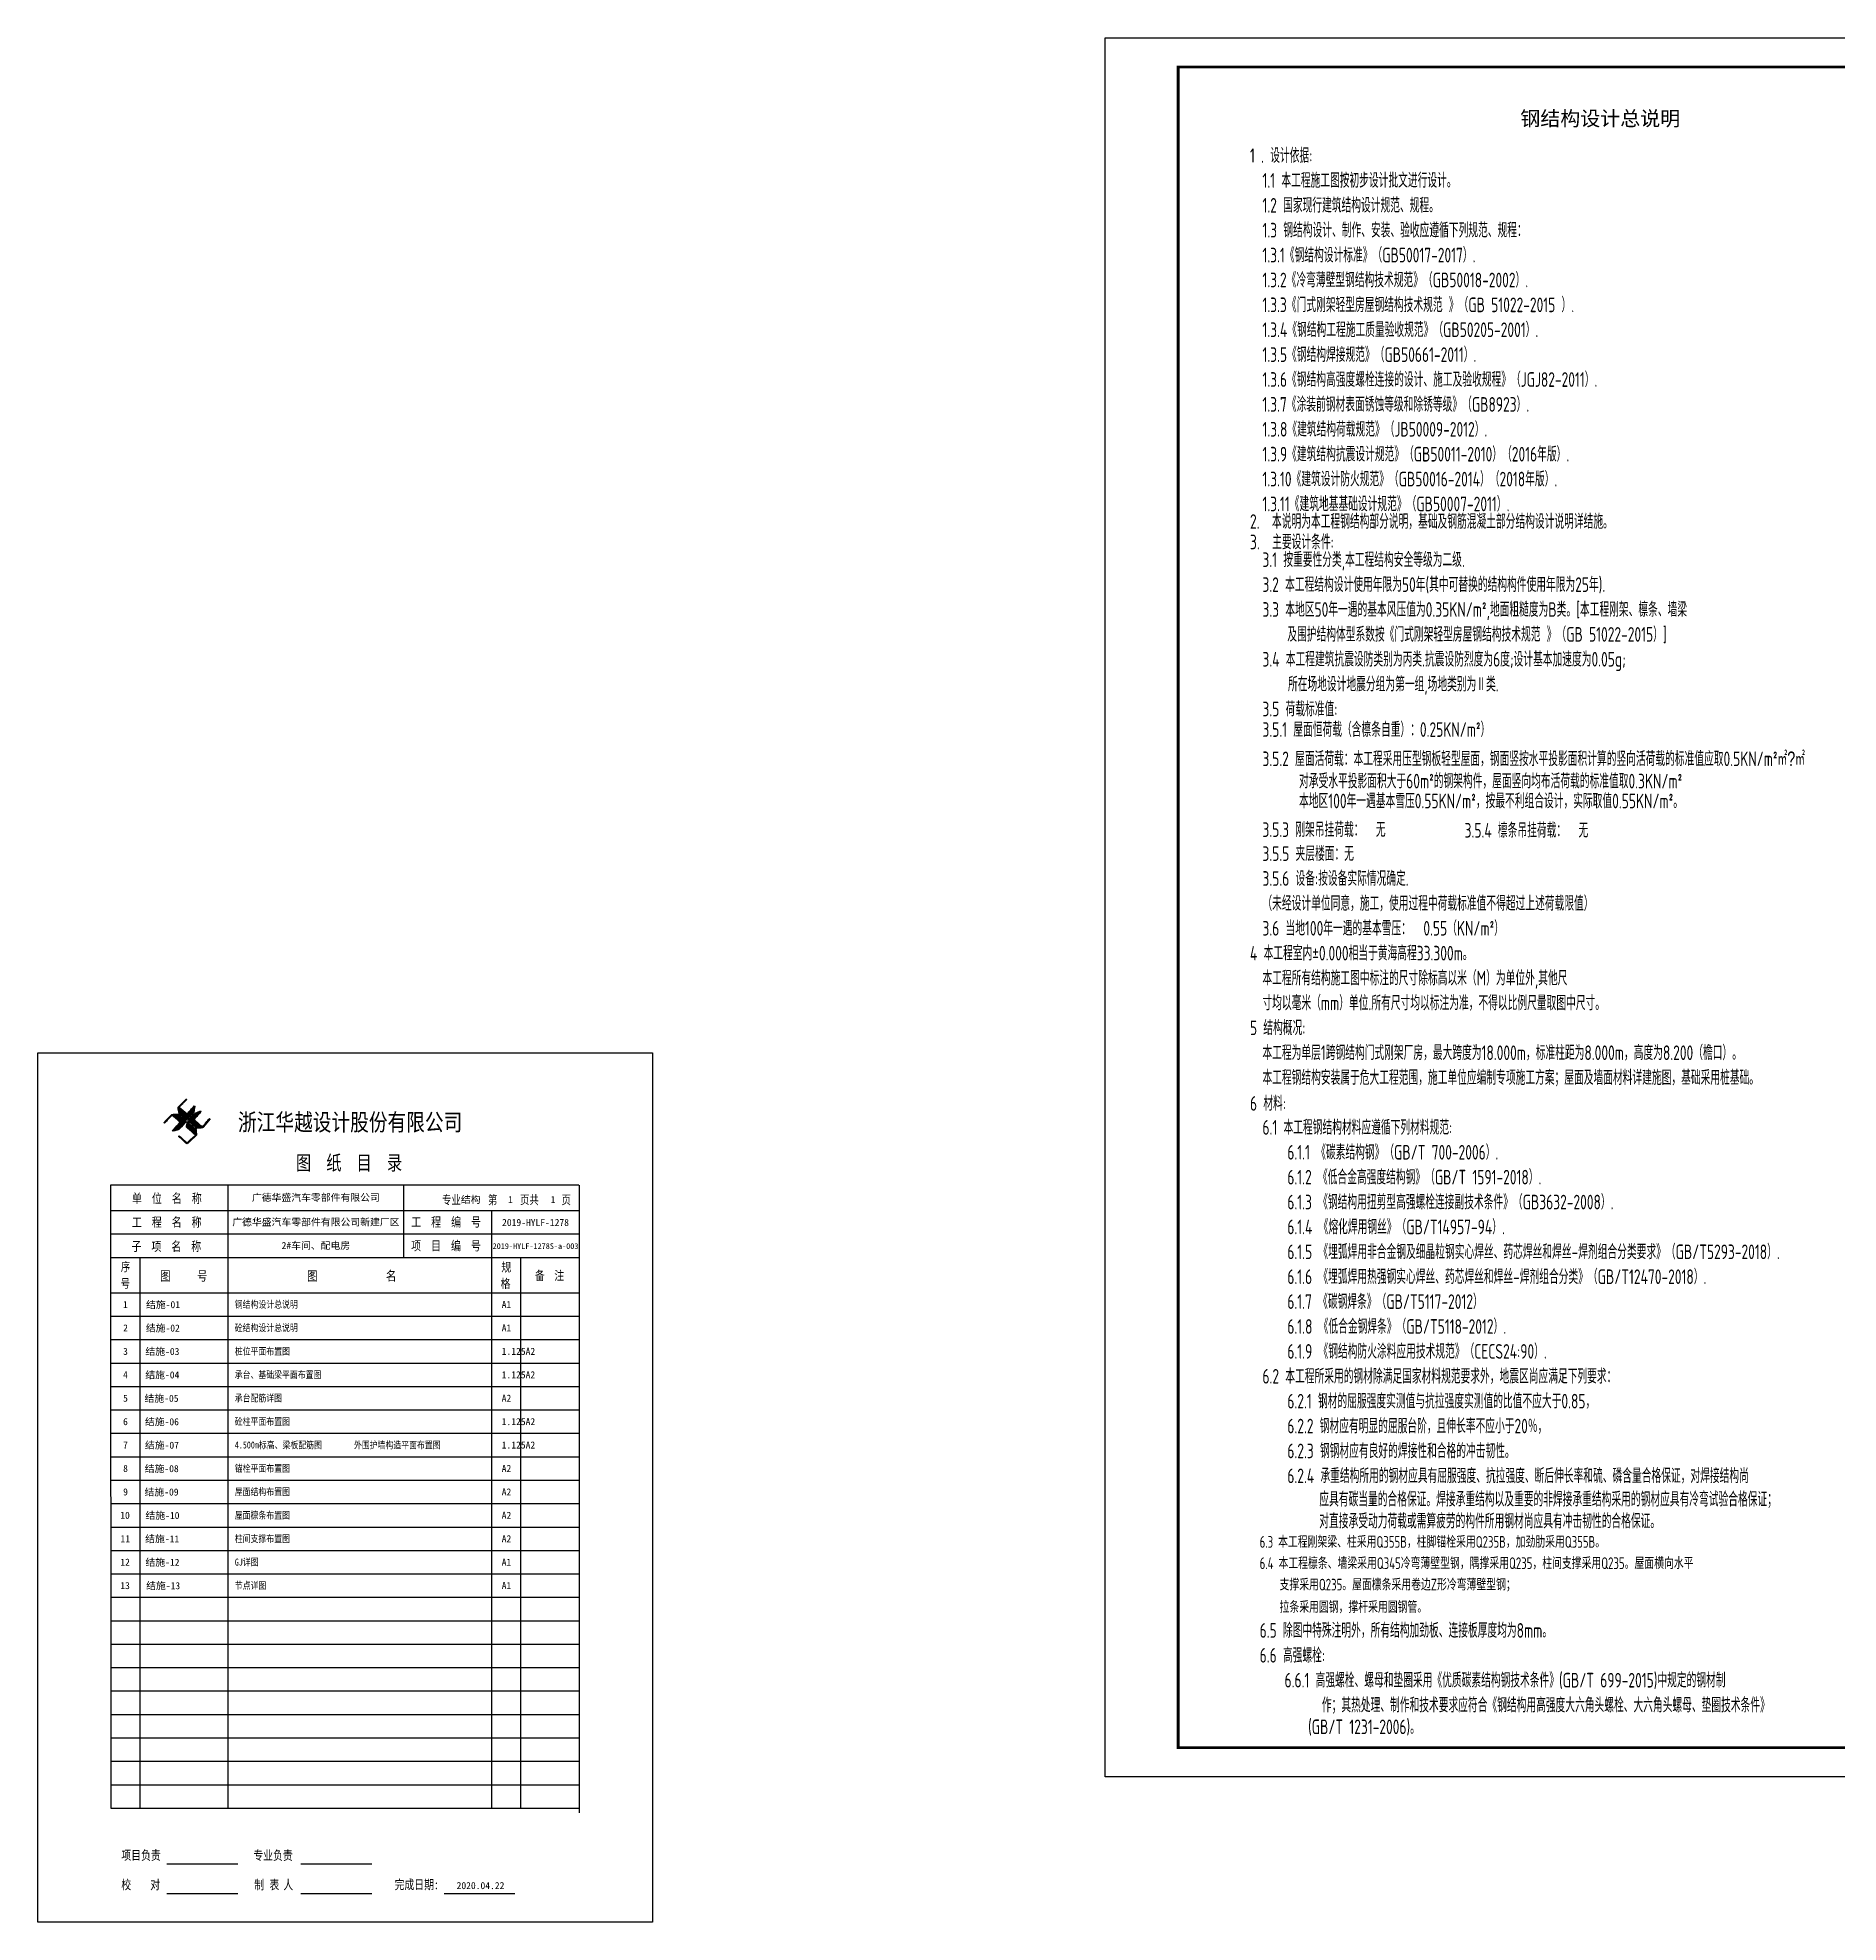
# Model space of a CAD drawing. Header units: millimetres. Extents: x 4533265 to 4958735, y 18976699 to 19555898.
# Drawn here: x 4664155 to 4725644, y 19421567 to 19485932 of the extents above; entities that cross this region are included whole.
import ezdxf
from ezdxf.enums import TextEntityAlignment as Align

# ---------------------------------------------------------------- set-up
doc = ezdxf.new("R2010")
doc.units = ezdxf.units.MM
doc.header["$LTSCALE"] = 1000
doc.header["$MEASUREMENT"] = 0
for name, color, linetype in [('3T_WOOD', 21, 'Continuous'), ('PUB_TITLE', 4, 'Continuous'), ('TK', 4, 'Continuous'), ('USER', 3, 'Continuous')]:
    doc.layers.add(name, color=color, linetype=linetype)
doc.styles.add('-宋体', font='', dxfattribs={"width": 0.8})
doc.styles.add('11', font='')
doc.styles.add('HT', font='simhei.ttf', dxfattribs={"width": 0.7})
doc.styles.add('ROMANS', font='romans', dxfattribs={"width": 0.65, "height": 231.275})
doc.styles.add('TSSD_REIN', font='tssdeng.shx', dxfattribs={"width": 0.7, "bigfont": 'tssdchn.shx'})
doc.styles.add('图框文字3', font='', dxfattribs={"width": 0.8})
doc.styles.add('图签宋体', font='', dxfattribs={"height": 300})
doc.styles.add('图签黑体', font='simhei.ttf', dxfattribs={"height": 550})
doc.styles.get('-宋体').set_extended_font_data('SimSun')
doc.styles.get('11').set_extended_font_data('SimSun')
doc.styles.get('图框文字3').set_extended_font_data('SimSun')
doc.styles.get('图签宋体').set_extended_font_data('NSimSun')

# ---------------------------------------------------------------- blocks, each defined once
blk = doc.blocks.new('A$C053D6479')
at = {"layer": 'PUB_TITLE'}
h = blk.add_hatch(color=256, dxfattribs=at)
h.dxf.hatch_style = 1
edge = h.paths.add_edge_path()
edge.add_spline(control_points=[(1026, 827), (1105, 920), (1188, 1008), (1266, 1102)], knot_values=[13, 13, 13, 13, 14, 14, 14, 14], degree=3, periodic=0)
edge.add_spline(control_points=[(1266, 1102), (1258, 1111), (1249, 1119), (1239, 1116)], knot_values=[12, 12, 12, 12, 13, 13, 13, 13], degree=3, periodic=0)
edge.add_spline(control_points=[(1239, 1116), (1210, 1107), (1179, 1092), (1144, 1077)], knot_values=[11, 11, 11, 11, 12, 12, 12, 12], degree=3, periodic=0)
edge.add_spline(control_points=[(1144, 1077), (1109, 1063), (1069, 1053), (1047, 1038)], knot_values=[10, 10, 10, 10, 11, 11, 11, 11], degree=3, periodic=0)
edge.add_spline(control_points=[(1047, 1038), (1028, 1026), (1007, 992), (991, 972)], knot_values=[9, 9, 9, 9, 10, 10, 10, 10], degree=3, periodic=0)
edge.add_spline(control_points=[(991, 972), (942, 913), (899, 868), (849, 810)], knot_values=[8, 8, 8, 8, 9, 9, 9, 9], degree=3, periodic=0)
edge.add_spline(control_points=[(849, 810), (842, 801), (822, 776), (822, 775)], knot_values=[7, 7, 7, 7, 8, 8, 8, 8], degree=3, periodic=0)
edge.add_spline(control_points=[(822, 775), (823, 771), (848, 752), (859, 744)], knot_values=[6, 6, 6, 6, 7, 7, 7, 7], degree=3, periodic=0)
edge.add_spline(control_points=[(859, 744), (949, 670), (1035, 592), (1122, 521)], knot_values=[5, 5, 5, 5, 6, 6, 6, 6], degree=3, periodic=0)
edge.add_spline(control_points=[(1122, 521), (1153, 527), (1185, 530), (1217, 533)], knot_values=[4, 4, 4, 4, 5, 5, 5, 5], degree=3, periodic=0)
edge.add_spline(control_points=[(1217, 533), (1246, 535), (1293, 532), (1316, 542)], knot_values=[3, 3, 3, 3, 4, 4, 4, 4], degree=3, periodic=0)
edge.add_spline(control_points=[(1316, 542), (1327, 547), (1338, 565), (1349, 579)], knot_values=[2, 2, 2, 2, 3, 3, 3, 3], degree=3, periodic=0)
edge.add_spline(control_points=[(1349, 579), (1423, 670), (1507, 759), (1572, 848)], knot_values=[1, 1, 1, 1, 2, 2, 2, 2], degree=3, periodic=0)
edge.add_spline(control_points=[(1572, 848), (1564, 852), (1561, 861), (1551, 862)], knot_values=[0, 0, 0, 0, 1, 1, 1, 1], degree=3, periodic=0)
edge.add_spline(control_points=[(1551, 862), (1469, 769), (1393, 671), (1310, 579)], knot_values=[15, 15, 15, 15, 16, 16, 16, 16], degree=3, periodic=0)
edge.add_spline(control_points=[(1310, 579), (1216, 662), (1118, 742), (1026, 827)], knot_values=[14, 14, 14, 14, 15, 15, 15, 15], degree=3, periodic=0)
at = {"layer": 'TK'}
for points, knots in [([(1031, 1298), (1066, 1286), (1054, 1262), (1045, 1224), (1036, 1188), (1031, 1158), (1024, 1121), (1020, 1104), (1017, 1085), (1012, 1071), (1004, 1052), (976, 1026), (956, 1003), (906, 946), (866, 899), (814, 839), (806, 829), (789, 806), (787, 806), (777, 804), (728, 856), (719, 864), (651, 922), (580, 978), (514, 1036), (509, 1106), (488, 1176), (479, 1247), (570, 1343), (663, 1436), (758, 1526), (764, 1523), (768, 1518), (774, 1515), (693, 1422), (599, 1343), (520, 1249), (607, 1171), (698, 1096), (789, 1021), (874, 1109), (950, 1206), (1031, 1298)], [0, 0, 0, 0, 1, 1, 1, 2, 2, 2, 3, 3, 3, 4, 4, 4, 5, 5, 5, 6, 6, 6, 7, 7, 7, 8, 8, 8, 9, 9, 9, 10, 10, 10, 11, 11, 11, 12, 12, 12, 13, 13, 13, 14, 14, 14, 14]), ([(555, 949), (624, 891), (699, 833), (760, 773), (689, 691), (614, 604), (539, 517), (529, 505), (516, 487), (506, 482), (492, 475), (469, 472), (452, 467), (416, 456), (383, 448), (342, 438), (323, 433), (297, 422), (293, 440), (291, 452), (313, 470), (322, 480), (400, 566), (477, 652), (553, 736), (460, 815), (366, 894), (270, 970), (183, 883), (101, 791), (16, 703), (-18, 714), (9, 735), (28, 755), (103, 838), (192, 930), (266, 1005), (319, 1009), (387, 1005), (442, 1007), (456, 1008), (472, 1011), (485, 1007), (507, 1000), (534, 967), (555, 949)], [0, 0, 0, 0, 1, 1, 1, 2, 2, 2, 3, 3, 3, 4, 4, 4, 5, 5, 5, 6, 6, 6, 7, 7, 7, 8, 8, 8, 9, 9, 9, 10, 10, 10, 11, 11, 11, 12, 12, 12, 13, 13, 13, 14, 14, 14, 15, 15, 15, 15]), ([(1097, 490), (1100, 425), (1106, 361), (1107, 294), (1018, 207), (925, 121), (830, 33), (818, 21), (800, 0), (787, 0), (768, -1), (725, 49), (712, 60), (662, 103), (616, 143), (568, 186), (545, 207), (518, 224), (499, 250), (501, 259), (511, 261), (516, 267), (609, 192), (696, 111), (785, 33), (883, 118), (977, 208), (1070, 298), (992, 373), (892, 456), (803, 534), (791, 544), (768, 561), (766, 569), (761, 588), (776, 634), (780, 655), (785, 690), (788, 721), (795, 746), (897, 661), (998, 576), (1097, 490)], [0, 0, 0, 0, 1, 1, 1, 2, 2, 2, 3, 3, 3, 4, 4, 4, 5, 5, 5, 6, 6, 6, 7, 7, 7, 8, 8, 8, 9, 9, 9, 10, 10, 10, 11, 11, 11, 12, 12, 12, 13, 13, 13, 14, 14, 14, 14]), ([(1551, 862), (1561, 861), (1564, 852), (1572, 848), (1507, 759), (1423, 670), (1349, 579), (1338, 565), (1327, 547), (1316, 542), (1293, 532), (1246, 535), (1217, 533), (1185, 530), (1153, 527), (1122, 521), (1035, 592), (949, 670), (859, 744), (848, 752), (823, 771), (822, 775), (822, 776), (842, 801), (849, 810), (899, 868), (942, 913), (991, 972), (1007, 992), (1028, 1026), (1047, 1038), (1069, 1053), (1109, 1063), (1144, 1077), (1179, 1092), (1210, 1107), (1239, 1116), (1249, 1119), (1258, 1111), (1266, 1102), (1188, 1008), (1105, 920), (1026, 827), (1118, 742), (1216, 662), (1310, 579), (1393, 671), (1469, 769), (1551, 862)], [0, 0, 0, 0, 1, 1, 1, 2, 2, 2, 3, 3, 3, 4, 4, 4, 5, 5, 5, 6, 6, 6, 7, 7, 7, 8, 8, 8, 9, 9, 9, 10, 10, 10, 11, 11, 11, 12, 12, 12, 13, 13, 13, 14, 14, 14, 15, 15, 15, 16, 16, 16, 16])]:
    blk.add_open_spline(points, degree=3, knots=knots, dxfattribs=at)
blk = doc.blocks.new('GeYuanFrame_30461153', base_point=(20.09, 4.53))
at = {"layer": 'PUB_TITLE'}
for points in [[(803.09, 235.33), (803.09, 292.73)], [(827.09, 235.33), (827.09, 292.73)], [(803.09, 202.33), (803.09, 229.83)], [(827.09, 202.33), (827.09, 229.83)], [(803.09, 14.53), (803.09, 111.33)]]:
    blk.add_lwpolyline(points, dxfattribs=at)
at = {"layer": 'TK'}
for p, q in [((781.09, 316.93), (851.09, 316.93)), ((781.09, 284.53), (851.09, 284.53)), ((781.09, 276.33), (851.09, 276.33)), ((781.09, 268.13), (851.09, 268.13)), ((781.09, 259.93), (851.09, 259.93)), ((781.09, 251.73), (851.09, 251.73)), ((781.09, 243.53), (851.09, 243.53)), ((781.09, 235.33), (851.09, 235.33)), ((781.09, 235.33), (851.09, 235.33)), ((781.09, 102.53), (851.09, 102.53)), ((781.09, 93.73), (851.09, 93.73)), ((781.09, 84.93), (803.09, 84.93)), ((781.09, 84.93), (851.09, 84.93)), ((781.09, 67.37), (851.09, 67.37)), ((781.09, 67.33), (851.09, 67.33)), ((781.09, 60.77), (851.09, 60.77)), ((781.09, 54.17), (851.09, 54.17)), ((781.09, 47.57), (851.09, 47.57)), ((781.09, 40.97), (851.09, 40.97)), ((781.09, 34.37), (851.09, 34.37)), ((781.09, 27.77), (851.09, 27.77)), ((781.09, 21.17), (851.09, 21.17)), ((781.09, 14.53), (851.09, 14.53))]:
    blk.add_line(p, q, dxfattribs=at)
blk.add_lwpolyline([(20.09, 4.53), (20.09, 598.53), (861.09, 598.53), (861.09, 4.53)], close=True, dxfattribs=at)
at = {"layer": 'TK', "const_width": 1}
blk.add_lwpolyline([(45.09, 588.53), (851.09, 588.53), (851.09, 14.53), (45.09, 14.53)], close=True, dxfattribs=at)
at = {"layer": 'TK'}
for points, const_width in [([(781.09, 588.53), (781.09, 14.53)], 0.4), ([(781.09, 488.5), (851.09, 488.5)], 0.35), ([(781.09, 357.14), (851.09, 357.14)], 0.35), ([(781.09, 292.73), (851.09, 292.73)], 0.35), ([(781.09, 292.73), (851.09, 292.73)], 0.35), ([(781.09, 235.33), (851.09, 235.33)], 0.35), ([(781.09, 202.33), (851.09, 202.33)], 0.35), ([(781.09, 156.83), (851.09, 156.83)], 0.35), ([(781.09, 111.33), (851.09, 111.33)], 0.35), ([(781.09, 67.37), (851.09, 67.37)], 0.35)]:
    blk.add_lwpolyline(points, dxfattribs=dict(at, const_width=const_width))
for points in [[(781.09, 292.73), (851.09, 292.73)], [(781.09, 235.33), (851.09, 235.33)], [(781.09, 229.83), (851.09, 229.83)], [(781.09, 224.33), (851.09, 224.33)], [(781.09, 218.83), (851.09, 218.83)], [(781.09, 213.33), (851.09, 213.33)], [(781.09, 207.83), (851.09, 207.83)], [(781.09, 202.33), (851.09, 202.33)], [(781.09, 196.83), (851.09, 196.83)], [(781.09, 151.33), (851.09, 151.33)]]:
    blk.add_lwpolyline(points, dxfattribs=at)
at = {"layer": 'PUB_TITLE', "xscale": 0.01000000000021828, "yscale": 0.01000000000021828, "zscale": 0.01}
blk.add_blockref('A$C053D6479', (808.19, 336.27), dxfattribs=at)
at = {"layer": 'TK', "style": '图签宋体'}
for s, height, p in [('总平面', 2.4, (783.23, 583.28)), ('类   别', 2.4, (785.97, 288.09)), ('姓   名', 2.4, (809.2, 288.09)), ('签   名', 2.4, (832.68, 288.09)), ('审   定', 2.4, (785.97, 279.89)), ('审   核', 2.4, (785.97, 271.69)), ('项目负责人', 2.4, (784.13, 263.49)), ('专业负责人', 2.4, (783.89, 255.29)), ('校   对', 2.4, (786.38, 247.09)), ('设   计', 2.4, (786.36, 238.89)), ('专业会签', 2.4, (785.12, 231.24)), ('建  筑', 1.44, (784.61, 227.11)), ('结  构', 1.44, (784.61, 221.61)), ('给排水', 1.44, (784.61, 216.11)), ('暖  通', 1.44, (784.61, 205.11)), ('电  气', 1.44, (784.61, 210.61)), ('单 位 出 图 专 用 章 盖 章', 2.4, (792.72, 198.35)), ('本图未盖章无效', 2.4, (804.43, 158.7)), ('个 人 执 业 专 用 章 盖 章', 2.4, (793.52, 152.77)), ('本图未盖章无效', 2.4, (804.43, 113.2)), ('建设单位', 2.4, (785.39, 106.33)), ('工程名称', 2.4, (785.47, 98.12)), ('子项名称', 2.4, (785.85, 89.14)), ('图    名', 2.4, (785.63, 75.5)), ('工程编号', 2.4, (785.77, 63.77)), ('子项编号', 2.4, (785.77, 57.19)), ('专    业', 2.4, (786.01, 50.88)), ('图    号', 2.4, (786.02, 43.77)), ('设计阶段', 2.4, (785.45, 37.32)), ('比    例', 2.4, (785.59, 30.63)), ('修改版次', 2.4, (785.24, 24.41)), ('完成时间', 2.4, (785.11, 18.02))]:
    blk.add_text(s, height=height, dxfattribs=at).set_placement(p)
at = {"layer": 'TK'}
for s, height, style, width, p in [('SITE PLAN', 1.697, 'ROMANS', 0.76, (783.35, 580.49)), ('建筑行业（建筑工程）甲级           证书编号:A133002877', 2.2, '-宋体', 0.8, (782, 311.83)), ('风景园林工程设计专项甲级           证书编号:A133002877', 2.2, '-宋体', 0.8, (782, 307.81)), ('城乡规划编制资质乙级        证书编号:[浙]城规编(142069)', 2.2, '-宋体', 0.8, (782, 303.82)), ('市政行业（给水工程、排水工程）乙级 证书编号:A233029948', 2.2, '-宋体', 0.8, (782, 299.74)), ('市政行业（道路工程、桥梁工程）乙级 证书编号:A233029948', 2.2, '-宋体', 0.8, (782, 295.69)), ('CATEGORY', 1.8, 'TSSD_REIN', 0.7, (788.32, 285.17)), ('NAME', 1.8, 'TSSD_REIN', 0.7, (813.51, 285.17)), ('SIGNATURE', 1.8, 'TSSD_REIN', 0.7, (835.66, 285.17)), ('AUTHORIZED FOR ISSUE BY', 1.8, 'TSSD_REIN', 0.7, (782.12, 277.17)), ('REVIEWED BY', 1.8, 'TSSD_REIN', 0.7, (787.36, 268.91)), ('PROJECT DIRECTOR', 1.8, 'TSSD_REIN', 0.7, (785.55, 260.74)), ('DISCIPLINE RESPONSIBLE BY', 1.8, 'TSSD_REIN', 0.7, (781.57, 252.48)), ('CHECKED BY', 1.8, 'TSSD_REIN', 0.7, (787.75, 244.44)), ('DESIGNED BY', 1.8, 'TSSD_REIN', 0.7, (787.76, 236.27)), ('CONFIRMED BY', 1.8, 'TSSD_REIN', 0.7, (802.94, 231.42)), ('ARCHITECTURE', 1.08, 'TSSD_REIN', 0.7, (784.65, 225.34)), ('STRUCTURE', 1.08, 'TSSD_REIN', 0.7, (784.65, 219.84)), ('ARCHITECTURE', 1.08, 'TSSD_REIN', 0.7, (784.65, 214.34)), ('ARCHITECTURE', 1.08, 'TSSD_REIN', 0.7, (784.65, 208.84)), ('ARCHITECTURE', 1.08, 'TSSD_REIN', 0.7, (784.65, 203.34)), ('OWNER', 1.8, 'TSSD_REIN', 0.7, (789.98, 103.48)), ('PROJECT', 1.8, 'TSSD_REIN', 0.7, (788.52, 95.02)), ('SUB-PROJECT', 1.8, 'TSSD_REIN', 0.7, (787.86, 86.3)), ('DRAWING TITLE', 1.8, 'TSSD_REIN', 0.7, (786.97, 72.53)), ('PRO N0.', 1.8, 'TSSD_REIN', 0.7, (790.01, 61.15)), ('SUBITEM NO.', 1.8, 'TSSD_REIN', 0.7, (788.15, 54.58)), ('PROFESSIONAL', 1.8, 'TSSD_REIN', 0.8, (786.88, 48.15)), ('DRAWING NO.', 1.8, 'TSSD_REIN', 0.7, (788.19, 41.45)), ('STAGE', 1.8, 'TSSD_REIN', 0.7, (790.09, 35.03)), ('SCALE', 1.8, 'TSSD_REIN', 0.7, (790.38, 28.42)), ('EDITION NO.', 1.8, 'TSSD_REIN', 0.8, (787.53, 21.64)), ('DATE', 1.8, 'TSSD_REIN', 0.7, (790.33, 15.45))]:
    blk.add_text(s, height=height, dxfattribs=dict(at, style=style, width=width)).set_placement(p)
for s, height, style, width, p in [('浙江华越设计股份有限公司', 3.96, 'HT', 0.9, (816.07, 329.16)), ('ZHEJIANG HOY DESIGN CO.,LTD', 2.8, '图签黑体', 1.11, (816.06, 323.29))]:
    blk.add_text(s, height=height, dxfattribs=dict(at, style=style, width=width)).set_placement(p, align=Align.MIDDLE)
at = {"layer": 'TK', "char_height": 2.4, "attachment_point": 5, "style": '图签宋体'}
for s, insert, width in [('张矗', (815.09, 280.4), 24), ('顾晓东', (815.09, 272.23), 24), ('钟高华', (815.09, 264.03), 24), ('顾晓东', (815.09, 255.76), 24), ('李福', (815.09, 247.63), 24), ('韩炎刚', (815.09, 239.43), 24), ('广德华盛汽车零部件有限公司', (827.09, 106.93), 48), ('广德华盛汽车零部件有限公司新建厂区', (827.09, 98.13), 48), ('2#车间、配电房', (827.09, 89.33), 48), ('钢结构设计总说明', (827.09, 76.13), 48), ('2019-HYLF-1278', (827.09, 64.07), 48), ('2019-HYLF-1278S-a-003', (827.09, 57.47), 48), ('结构', (827.09, 50.87), 48), ('结施-01', (827.09, 44.27), 48), ('施工图设计', (827.09, 37.67), 48), ('1:100', (827.09, 31.07), 48), ('1.0', (827.09, 24.47), 48), ('2020.04.22', (827.09, 17.88), 48)]:
    blk.add_mtext(s, dxfattribs=dict(at, insert=insert, width=width))
blk = doc.blocks.new('GeYuanFrame_72481676', base_point=(9.34, 2.35))
at = {"layer": 'TK'}
h = blk.add_hatch(color=256, dxfattribs=at)
h.dxf.hatch_style = 2
edge = h.paths.add_edge_path()
edge.add_spline(control_points=[(59.77, 276.8), (59.68, 276.88), (59.68, 276.88), (58.99, 277.46), (58.29, 278.02), (57.63, 278.6), (57.58, 279.3), (57.37, 280), (57.28, 280.71), (58.18, 281.67), (59.11, 282.6), (60.07, 283.5), (60.13, 283.47), (60.17, 283.43), (60.22, 283.39), (59.42, 282.46), (58.48, 281.67), (57.68, 280.73), (58.56, 279.95), (59.47, 279.2), (60.38, 278.45), (61.23, 279.33), (61.99, 280.3), (62.8, 281.22), (63.14, 281.1), (63.02, 280.86), (62.93, 280.48), (62.85, 280.12), (62.8, 279.82), (62.72, 279.46), (62.69, 279.29), (62.66, 279.09), (62.61, 278.95), (62.53, 278.76), (62.24, 278.51), (62.04, 278.27), (61.55, 277.7), (61.14, 277.24), (60.63, 276.63), (60.55, 276.53), (60.38, 276.3), (60.36, 276.3), (60.26, 276.29), (59.77, 276.8), (59.68, 276.88)], knot_values=[-1, -1, 0, 0, 0, 0, 1, 1, 1, 2, 2, 2, 3, 3, 3, 4, 4, 4, 5, 5, 5, 6, 6, 6, 7, 7, 7, 8, 8, 8, 9, 9, 9, 10, 10, 10, 11, 11, 11, 12, 12, 12, 13, 13, 13, 14, 14, 14, 14], degree=3, periodic=0)
h = blk.add_hatch(color=256, dxfattribs=at)
h.dxf.hatch_style = 2
edge = h.paths.add_edge_path()
edge.add_spline(control_points=[(56.15, 277.19), (55.19, 277.94), (55.19, 277.94), (54.32, 277.07), (53.5, 276.16), (52.65, 275.27), (52.31, 275.38), (52.58, 275.59), (52.76, 275.79), (53.52, 276.62), (54.41, 277.54), (55.15, 278.29), (55.68, 278.33), (56.35, 278.29), (56.91, 278.31), (57.04, 278.32), (57.2, 278.35), (57.34, 278.31), (57.56, 278.24), (57.82, 277.91), (58.03, 277.73), (58.73, 277.15), (59.48, 276.57), (60.09, 275.97), (59.37, 275.15), (58.62, 274.28), (57.88, 273.41), (57.77, 273.29), (57.64, 273.11), (57.55, 273.06), (57.4, 272.99), (57.18, 272.96), (57.01, 272.91), (56.64, 272.8), (56.31, 272.73), (55.9, 272.62), (55.72, 272.57), (55.45, 272.46), (55.42, 272.64), (55.39, 272.76), (55.62, 272.94), (55.71, 273.04), (56.48, 273.9), (57.25, 274.76), (58.01, 275.6), (57.08, 276.39), (56.15, 277.19), (55.19, 277.94)], knot_values=[-1, -1, 0, 0, 0, 0, 1, 1, 1, 2, 2, 2, 3, 3, 3, 4, 4, 4, 5, 5, 5, 6, 6, 6, 7, 7, 7, 8, 8, 8, 9, 9, 9, 10, 10, 10, 11, 11, 11, 12, 12, 12, 13, 13, 13, 14, 14, 14, 15, 15, 15, 15], degree=3, periodic=0)
h = blk.add_hatch(color=256, dxfattribs=at)
h.dxf.hatch_style = 2
edge = h.paths.add_edge_path()
edge.add_spline(control_points=[(63.58, 278.87), (63.92, 279.01), (63.92, 279.01), (64.28, 279.16), (64.59, 279.31), (64.87, 279.4), (64.98, 279.43), (65.07, 279.35), (65.14, 279.26), (64.37, 278.32), (63.53, 277.44), (62.74, 276.51), (63.66, 275.66), (64.65, 274.86), (65.59, 274.03), (66.42, 274.95), (67.18, 275.93), (67.99, 276.86), (68.1, 276.85), (68.13, 276.76), (68.2, 276.72), (67.55, 275.83), (66.72, 274.94), (65.98, 274.03), (65.86, 273.89), (65.75, 273.71), (65.65, 273.66), (65.42, 273.57), (64.95, 273.59), (64.66, 273.57), (64.33, 273.54), (64.02, 273.51), (63.71, 273.45), (62.84, 274.16), (61.98, 274.94), (61.08, 275.68), (60.97, 275.77), (60.71, 275.95), (60.71, 275.99), (60.71, 276), (60.9, 276.25), (60.98, 276.34), (61.47, 276.92), (61.9, 277.37), (62.39, 277.96), (62.55, 278.16), (62.77, 278.5), (62.95, 278.62), (63.17, 278.77), (63.58, 278.87), (63.92, 279.01)], knot_values=[-1, -1, 0, 0, 0, 0, 1, 1, 1, 2, 2, 2, 3, 3, 3, 4, 4, 4, 5, 5, 5, 6, 6, 6, 7, 7, 7, 8, 8, 8, 9, 9, 9, 10, 10, 10, 11, 11, 11, 12, 12, 12, 13, 13, 13, 14, 14, 14, 15, 15, 15, 16, 16, 16, 16], degree=3, periodic=0)
h = blk.add_hatch(color=256, dxfattribs=at)
h.dxf.hatch_style = 2
edge = h.paths.add_edge_path()
edge.add_spline(control_points=[(57.59, 270.85), (57.65, 270.91), (57.65, 270.91), (58.57, 270.16), (59.45, 269.35), (60.34, 268.57), (61.32, 269.42), (62.25, 270.32), (63.19, 271.22), (62.4, 271.97), (61.4, 272.8), (60.51, 273.59), (60.4, 273.69), (60.17, 273.85), (60.15, 273.93), (60.1, 274.12), (60.25, 274.58), (60.28, 274.79), (60.34, 275.14), (60.37, 275.45), (60.44, 275.7), (61.45, 274.85), (62.46, 274.01), (63.46, 273.14), (63.49, 272.49), (63.54, 271.85), (63.55, 271.18), (62.67, 270.31), (61.73, 269.45), (60.78, 268.57), (60.66, 268.45), (60.49, 268.24), (60.36, 268.24), (60.16, 268.24), (59.73, 268.73), (59.6, 268.84), (59.1, 269.27), (58.65, 269.67), (58.17, 270.1), (57.94, 270.31), (57.66, 270.48), (57.47, 270.74), (57.5, 270.83), (57.59, 270.85), (57.65, 270.91)], knot_values=[-1, -1, 0, 0, 0, 0, 1, 1, 1, 2, 2, 2, 3, 3, 3, 4, 4, 4, 5, 5, 5, 6, 6, 6, 7, 7, 7, 8, 8, 8, 9, 9, 9, 10, 10, 10, 11, 11, 11, 12, 12, 12, 13, 13, 13, 14, 14, 14, 14], degree=3, periodic=0)
for p, q in [((9.34, 299.35), (219.34, 299.35)), ((9.34, 2.35), (9.34, 299.35)), ((219.34, 299.35), (219.34, 2.35)), ((34.18, 254.13), (34.34, 41.35)), ((194.18, 254.13), (34.18, 254.13)), ((74.34, 41.35), (74.34, 254.13)), ((134.34, 229.35), (134.34, 254.13)), ((194.34, 39.76), (194.34, 254.13)), ((194.34, 245.35), (34.34, 245.35)), ((164.34, 245.35), (164.34, 41.35)), ((194.34, 237.35), (34.34, 237.35)), ((34.34, 229.35), (194.34, 229.35)), ((44.34, 41.35), (44.34, 229.35)), ((174.34, 41.35), (174.34, 229.35)), ((34.34, 217.35), (194.34, 217.35)), ((34.34, 209.35), (194.34, 209.35)), ((34.34, 201.35), (194.34, 201.35)), ((34.34, 193.35), (194.34, 193.35)), ((34.34, 185.35), (194.34, 185.35)), ((34.34, 177.35), (194.34, 177.35)), ((34.34, 169.35), (194.34, 169.35)), ((34.34, 161.35), (194.34, 161.35)), ((34.34, 153.35), (194.34, 153.35)), ((34.34, 145.35), (194.34, 145.35)), ((34.34, 137.35), (194.34, 137.35)), ((34.34, 129.35), (194.34, 129.35)), ((34.34, 121.35), (194.34, 121.35)), ((34.34, 113.35), (194.34, 113.35)), ((34.34, 105.35), (194.34, 105.35)), ((34.34, 97.35), (194.34, 97.35)), ((34.34, 89.35), (194.34, 89.35)), ((34.34, 81.35), (194.34, 81.35)), ((34.34, 73.35), (194.34, 73.35)), ((34.34, 65.35), (194.34, 65.35)), ((34.34, 57.35), (194.34, 57.35)), ((34.34, 49.35), (194.34, 49.35)), ((34.34, 41.35), (194.34, 41.35)), ((53.49, 22.33), (77.69, 22.33)), ((99.24, 22.33), (123.44, 22.33)), ((53.49, 12.21), (77.69, 12.21)), ((99.24, 12.21), (123.44, 12.21)), ((148.13, 12.21), (172.32, 12.21)), ((219.34, 2.35), (9.34, 2.35))]:
    blk.add_line(p, q, dxfattribs=at)
for points in [[(57.28, 280.71), (58.18, 281.67), (59.11, 282.6), (60.07, 283.5)], [(60.22, 283.39), (59.42, 282.46), (58.48, 281.67), (57.68, 280.73)], [(60.07, 283.5), (60.13, 283.47), (60.17, 283.43), (60.22, 283.39)], [(55.19, 277.94), (54.32, 277.07), (53.5, 276.16), (52.65, 275.27)], [(52.76, 275.79), (53.52, 276.62), (54.41, 277.54), (55.15, 278.29)], [(55.15, 278.29), (55.68, 278.33), (56.35, 278.29), (56.91, 278.31)], [(58.01, 275.6), (57.08, 276.39), (56.15, 277.19), (55.19, 277.94)], [(56.91, 278.31), (57.04, 278.32), (57.2, 278.35), (57.34, 278.31)], [(57.63, 278.6), (57.58, 279.3), (57.37, 280), (57.28, 280.71)], [(57.34, 278.31), (57.56, 278.24), (57.82, 277.91), (58.03, 277.73)], [(59.68, 276.88), (58.99, 277.46), (58.29, 278.02), (57.63, 278.6)], [(57.68, 280.73), (58.56, 279.95), (59.47, 279.2), (60.38, 278.45)], [(58.03, 277.73), (58.73, 277.15), (59.48, 276.57), (60.09, 275.97)], [(60.36, 276.3), (60.26, 276.29), (59.77, 276.8), (59.68, 276.88)], [(60.38, 278.45), (61.23, 279.33), (61.99, 280.3), (62.8, 281.22)], [(62.04, 278.27), (61.55, 277.7), (61.14, 277.24), (60.63, 276.63)], [(60.98, 276.34), (61.47, 276.92), (61.9, 277.37), (62.39, 277.96)], [(62.61, 278.95), (62.53, 278.76), (62.24, 278.51), (62.04, 278.27)], [(62.39, 277.96), (62.55, 278.16), (62.77, 278.5), (62.95, 278.62)], [(62.72, 279.46), (62.69, 279.29), (62.66, 279.09), (62.61, 278.95)], [(62.93, 280.48), (62.85, 280.12), (62.8, 279.82), (62.72, 279.46)], [(65.14, 279.26), (64.37, 278.32), (63.53, 277.44), (62.74, 276.51)], [(62.8, 281.22), (63.14, 281.1), (63.02, 280.86), (62.93, 280.48)], [(62.95, 278.62), (63.17, 278.77), (63.58, 278.87), (63.92, 279.01)], [(63.92, 279.01), (64.28, 279.16), (64.59, 279.31), (64.87, 279.4)], [(64.87, 279.4), (64.98, 279.43), (65.07, 279.35), (65.14, 279.26)], [(65.59, 274.03), (66.42, 274.95), (67.18, 275.93), (67.99, 276.86)], [(67.99, 276.86), (68.1, 276.85), (68.13, 276.76), (68.2, 276.72)], [(52.65, 275.27), (52.31, 275.38), (52.58, 275.59), (52.76, 275.79)], [(55.42, 272.64), (55.39, 272.76), (55.62, 272.94), (55.71, 273.04)], [(55.9, 272.62), (55.72, 272.57), (55.45, 272.46), (55.42, 272.64)], [(55.71, 273.04), (56.48, 273.9), (57.25, 274.76), (58.01, 275.6)], [(57.01, 272.91), (56.64, 272.8), (56.31, 272.73), (55.9, 272.62)], [(57.55, 273.06), (57.4, 272.99), (57.18, 272.96), (57.01, 272.91)], [(57.47, 270.74), (57.5, 270.83), (57.59, 270.85), (57.65, 270.91)], [(58.17, 270.1), (57.94, 270.31), (57.66, 270.48), (57.47, 270.74)], [(57.88, 273.41), (57.77, 273.29), (57.64, 273.11), (57.55, 273.06)], [(57.65, 270.91), (58.57, 270.16), (59.45, 269.35), (60.34, 268.57)], [(60.09, 275.97), (59.37, 275.15), (58.62, 274.28), (57.88, 273.41)], [(60.15, 273.93), (60.1, 274.12), (60.25, 274.58), (60.28, 274.79)], [(60.51, 273.59), (60.4, 273.69), (60.17, 273.85), (60.15, 273.93)], [(60.28, 274.79), (60.34, 275.14), (60.37, 275.45), (60.44, 275.7)], [(60.34, 268.57), (61.32, 269.42), (62.25, 270.32), (63.19, 271.22)], [(60.63, 276.63), (60.55, 276.53), (60.38, 276.3), (60.36, 276.3)], [(60.44, 275.7), (61.45, 274.85), (62.46, 274.01), (63.46, 273.14)], [(63.19, 271.22), (62.4, 271.97), (61.4, 272.8), (60.51, 273.59)], [(60.71, 275.99), (60.71, 276), (60.9, 276.25), (60.98, 276.34)], [(61.08, 275.68), (60.97, 275.77), (60.71, 275.95), (60.71, 275.99)], [(63.55, 271.18), (62.67, 270.31), (61.73, 269.45), (60.78, 268.57)], [(63.71, 273.45), (62.84, 274.16), (61.98, 274.94), (61.08, 275.68)], [(62.74, 276.51), (63.66, 275.66), (64.65, 274.86), (65.59, 274.03)], [(63.46, 273.14), (63.49, 272.49), (63.54, 271.85), (63.55, 271.18)], [(64.66, 273.57), (64.33, 273.54), (64.02, 273.51), (63.71, 273.45)], [(65.65, 273.66), (65.42, 273.57), (64.95, 273.59), (64.66, 273.57)], [(65.98, 274.03), (65.86, 273.89), (65.75, 273.71), (65.65, 273.66)], [(68.2, 276.72), (67.55, 275.83), (66.72, 274.94), (65.98, 274.03)], [(59.6, 268.84), (59.1, 269.27), (58.65, 269.67), (58.17, 270.1)], [(60.36, 268.24), (60.16, 268.24), (59.73, 268.73), (59.6, 268.84)], [(60.78, 268.57), (60.66, 268.45), (60.49, 268.24), (60.36, 268.24)]]:
    blk.add_open_spline(points, degree=3, dxfattribs=at)
at = {"layer": 'TK', "style": '-宋体'}
for s, height, width, p in [('浙江华越设计股份有限公司', 5.85, 0.8, (77.74, 272.7)), ('图  纸  目  录', 5, 0.76, (97.54, 259.25)), (' 单  位  名  称', 3.2, 0.78, (39.85, 248)), (' 专业      第     页共     页', 3, 0.76, (145.89, 247.59)), (' 工  程  名  称 ', 3.2, 0.78, (39.81, 239.88)), (' 工  程  编  号', 3.2, 0.78, (135.21, 239.92)), (' 子  项  名  称 ', 3.2, 0.78, (39.67, 231.61)), (' 项  目  编  号', 3.2, 0.78, (135.17, 231.81)), ('序', 3, 0.76, (37.76, 224.72)), ('规', 3, 0.8, (167.67, 224.58)), ('号', 3, 0.76, (37.68, 219.03)), ('图     号', 3.3, 0.8, (51.14, 221.47)), ('图             名', 3.3, 0.8, (101.3, 221.45)), ('格', 3, 0.8, (167.42, 218.97)), ('备  注', 3, 0.8, (179.15, 221.71)), ('项目负责 ', 3.2, 0.75, (37.92, 23.67)), ('专业负责 ', 3.2, 0.75, (82.99, 23.63)), ('校    对', 3.2, 0.75, (37.89, 13.59)), ('制    人', 3.2, 0.75, (83.32, 13.59)), ('表', 3.2, 0.75, (88.47, 13.59)), ('完成日期:', 3.2, 0.75, (131.23, 13.66))]:
    blk.add_text(s, height=height, dxfattribs=dict(at, width=width)).set_placement(p)
at = {"layer": 'TK', "style": '图签宋体'}
for s, p in [('结构', (153.86, 247.98)), ('1', (170, 247.98)), ('1', (184.53, 248)), ('1', (38.47, 212.15)), ('结施-01', (46.33, 212.1)), ('A1', (167.8, 212.15)), ('2', (38.51, 204.15)), ('结施-02', (46.26, 204.1)), ('A1', (167.8, 204.15)), ('3', (38.5, 196.15)), ('结施-03', (46.12, 196.1)), ('1.125A2', (167.8, 196.15)), ('4', (38.49, 188.15)), ('结施-04', (46.09, 188.1)), ('1.125A2', (167.8, 188.15)), ('5', (38.5, 180.15)), ('结施-05', (45.82, 180.1)), ('A2', (167.8, 180.15)), ('6', (38.5, 172.15)), ('结施-06', (45.96, 172.1)), ('1.125A2', (167.8, 172.15)), ('7', (38.48, 164.15)), ('结施-07', (45.96, 164.1)), ('1.125A2', (167.8, 164.15)), ('8', (38.52, 156.15)), ('结施-08', (45.88, 156.1)), ('A2', (167.8, 156.15)), ('9', (38.51, 148.15)), ('结施-09', (45.83, 148.1)), ('A2', (167.8, 148.15)), ('10', (37.53, 140.15)), ('结施-10', (46.14, 140.1)), ('A2', (167.8, 140.15)), ('11', (37.62, 132.15)), ('结施-11', (46.04, 132.1)), ('A2', (167.8, 132.15)), ('12', (37.55, 124.15)), ('结施-12', (46.14, 124.1)), ('A1', (167.8, 124.15)), ('13', (37.55, 116.15)), ('结施-13', (46.37, 116.1)), ('A1', (167.8, 116.15)), ('2020.04.22', (152.39, 13.7))]:
    blk.add_text(s, height=2.4, dxfattribs=at).set_placement(p)
at = {"layer": 'TK'}
for s, insert, char_height, width, attachment_point, style in [('广德华盛汽车零部件有限公司', (104.34, 249.74), 2.4, 60.0034, 5, '图签宋体'), ('广德华盛汽车零部件有限公司新建厂区', (104.34, 241.35), 2.4, 60.0032, 5, '图签宋体'), ('2019-HYLF-1278', (179.34, 241.35), 2.4, 30, 5, '图签宋体'), ('2#车间、配电房', (104.34, 233.35), 2.4, 60.0031, 5, '图签宋体'), ('2019-HYLF-1278S-a-003', (179.34, 233.26), 1.9548, 30, 5, '图签宋体'), ('钢结构设计总说明', (76.65, 213.24), 2.4, 87.6958, 4, '图框文字3'), ('砼结构设计总说明', (76.65, 205.24), 2.4, 87.6958, 4, '图框文字3'), ('桩位平面布置图', (76.65, 197.24), 2.4, 87.6958, 4, '图框文字3'), ('承台、基础梁平面布置图', (76.65, 189.24), 2.4, 87.6958, 4, '图框文字3'), ('承台配筋详图', (76.65, 181.24), 2.4, 87.6958, 4, '图框文字3'), ('砼柱平面布置图', (76.65, 173.24), 2.4, 87.6958, 4, '图框文字3'), ('4.500m标高、梁板配筋图        外围护墙构造平面布置图', (76.65, 165.24), 2.4, 87.6958, 4, '图框文字3'), ('锚栓平面布置图', (76.65, 157.24), 2.4, 87.6958, 4, '图框文字3'), ('屋面结构布置图', (76.65, 149.24), 2.4, 87.6958, 4, '图框文字3'), ('屋面檩条布置图', (76.65, 141.24), 2.4, 87.6958, 4, '图框文字3'), ('柱间支撑布置图', (76.65, 133.24), 2.4, 87.6958, 4, '图框文字3'), ('GJ详图', (76.65, 125.24), 2.4, 87.6958, 4, '图框文字3'), ('节点详图', (76.65, 117.24), 2.4, 87.6958, 4, '图框文字3')]:
    blk.add_mtext(s, dxfattribs=dict(at, insert=insert, char_height=char_height, width=width, attachment_point=attachment_point, style=style))

msp = doc.modelspace()

# ---------------------------------------------------------------- block references
at = {"xscale": 100, "yscale": 100, "zscale": 100}
msp.add_blockref('GeYuanFrame_72481676', (4664155.1, 19421567.5), dxfattribs=at)
at = {"layer": '3T_WOOD', "xscale": 100, "yscale": 100, "zscale": 100}
msp.add_blockref('GeYuanFrame_30461153', (4700604.3, 19426532), dxfattribs=at)

# ---------------------------------------------------------------- texts
at = {"style": '11'}
msp.add_text('钢结构设计总说明', height=500, dxfattribs=at).set_placement((4714786.7, 19482923.1))
at = {"color": 145, "style": 'TSSD_REIN', "width": 0.7}
for s, p in [('1 . 设计依据:', (4705554.5, 19481657.5)), ('2.  本说明为本工程钢结构部分说明，基础及钢筋混凝土部分结构设计说明详结施。', (4705554.5, 19469158.5)), ('3.  主要设计条件:', (4705554.5, 19468459.5)), ('5 结构概况:', (4705554.5, 19451865.9)), ('6 材料:', (4705554.5, 19449285.3))]:
    msp.add_text(s, height=500, dxfattribs=at).set_placement(p)
at = {"style": 'TSSD_REIN', "width": 0.7}
for s, p in [('1.1 本工程施工图按初步设计批文进行设计。', (4705979.1, 19480807.5)), ('1.2 国家现行建筑结构设计规范、规程。', (4705979.1, 19479957.5)), ('1.3 钢结构设计、制作、安装、验收应遵循下列规范、规程：', (4705979.1, 19479107.5)), ('1.3.1《钢结构设计标准》（GB50017-2017）.', (4705979.1, 19478257.5)), ('1.3.2《冷弯薄壁型钢结构技术规范》（GB50018-2002）.', (4705979.1, 19477407.5)), ('1.3.3《门式刚架轻型房屋钢结构技术规范 》（GB 51022-2015 ）.', (4705979.1, 19476557.5)), ('1.3.4《钢结构工程施工质量验收规范》（GB50205-2001）.', (4705979.1, 19475707.5)), ('1.3.5《钢结构焊接规范》（GB50661-2011）.', (4705979.1, 19474857.5)), ('1.3.6《钢结构高强度螺栓连接的设计、施工及验收规程》（JGJ82-2011）.', (4705979.1, 19474007.5)), ('1.3.7《涂装前钢材表面锈蚀等级和除锈等级》（GB8923）.', (4705979.1, 19473157.5)), ('1.3.8《建筑结构荷载规范》（JB50009-2012）.', (4705979.1, 19472307.5)), ('1.3.9《建筑结构抗震设计规范》（GB50011-2010）（2016年版）.', (4705979.1, 19471457.5)), ('1.3.10《建筑设计防火规范》（GB50016-2014）（2018年版）.', (4705979.1, 19470607.5)), ('1.3.11《建筑地基基础设计规范》（GB50007-2011）.', (4705979.1, 19469757.5)), ('3.5 荷载标准值:', (4705979.1, 19462753.5)), ('（未经设计单位同意，施工，使用过程中荷载标准值不得超过上述荷载限值）', (4705979.1, 19456115.9)), ('本工程所有结构施工图中标注的尺寸除标高以米（M）为单位外,其他尺', (4705979.1, 19453565.9)), ('寸均以毫米（mm）单位.所有尺寸均以标注为准，不得以比例尺量取图中尺寸。', (4705979.1, 19452715.9)), ('6.1 本工程钢结构材料应遵循下列材料规范:', (4705979.1, 19448465.9)), ('    6.1.1 《碳素结构钢》（GB/T 700-2006）.', (4705979.1, 19447615.9)), ('    6.1.3 《钢结构用扭剪型高强螺栓连接副技术条件》（GB3632-2008）.', (4705979.1, 19445915.9)), ('    6.1.4 《熔化焊用钢丝》（GB/T14957-94）.', (4705979.1, 19445065.9)), ('    6.1.7 《碳钢焊条》（GB/T5117-2012）', (4705979.1, 19442515.9)), ('    6.1.8 《低合金钢焊条》（GB/T5118-2012）.', (4705979.1, 19441665.9)), ('    6.1.9 《钢结构防火涂料应用技术规范》（CECS24:90）.', (4705979.1, 19440815.9)), ('6.2 本工程所采用的钢材除满足国家材料规范要求外，地震区尚应满足下列要求：', (4705979.1, 19439965.9)), ('    6.2.1 钢材的屈服强度实测值与抗拉强度实测值的比值不应大于0.85，', (4705979.1, 19439115.9)), ('    6.2.2 钢材应有明显的屈服台阶，且伸长率不应小于20％，', (4705979.1, 19438265.9)), ('    6.2.3 钢钢材应有良好的焊接性和合格的冲击韧性。', (4705979.1, 19437415.9)), ('6.5 除图中特殊注明外，所有结构加劲板、连接板厚度均为8mm。', (4705884, 19431286.1)), ('6.6 高强螺栓:', (4705884, 19430436.1)), ('    6.6.1 高强螺栓、螺母和垫圈采用《优质碳素结构钢技术条件》(GB/T 699-2015)中规定的钢材制', (4705884, 19429586.1)), ('          作；其热处理、制作和技术要求应符合《钢结构用高强度大六角头螺栓、大六角头螺母、垫圈技术条件》', (4705884, 19428736.1)), ('(GB/T 1231-2006)。', (4707538.5, 19427993))]:
    msp.add_text(s, height=500, dxfattribs=at).set_placement(p)
at = {"color": 6, "style": 'TSSD_REIN', "width": 0.7}
for s, p in [('    6.1.2 《低合金高强度结构钢》（GB/T 1591-2018）.', (4705979.1, 19446765.9)), ('    6.1.5 《埋弧焊用非合金钢及细晶粒钢实心焊丝、药芯焊丝和焊丝-焊剂组合分类要求》（GB/T5293-2018）.', (4705979.1, 19444215.9)), ('    6.1.6 《埋弧焊用热强钢实心焊丝、药芯焊丝和焊丝-焊剂组合分类》（GB/T12470-2018）.', (4705979.1, 19443365.9))]:
    msp.add_text(s, height=500, dxfattribs=at).set_placement(p)
at = {"color": 2, "style": 'TSSD_REIN', "width": 0.7}
for s, p in [('    6.2.4 承重结构所用的钢材应具有屈服强度、抗拉强度、断后伸长率和硫、磷含量合格保证，对焊接结构尚', (4705979.1, 19436565.9)), ('应具有碳当量的合格保证。焊接承重结构以及重要的非焊接承重结构采用的钢材应具有冷弯试验合格保证；', (4707921, 19435765.9)), ('对直接承受动力荷载或需算疲劳的构件所用钢材尚应具有冲击韧性的合格保证。 ', (4707921, 19435018.3))]:
    msp.add_text(s, height=500, dxfattribs=at).set_placement(p)
at = {"layer": 'USER', "style": 'TSSD_REIN', "width": 0.7}
for s, height, p in [('3.1 按重要性分类,本工程结构安全等级为二级.', 500, (4705979.1, 19467853.5)), ('3.2 本工程结构设计使用年限为50年(其中可替换的结构构件使用年限为25年).', 500, (4705979.1, 19467003.5)), ('3.3 本地区50年一遇的基本风压值为0.35KN/m\x8c2\x8d,地面粗糙度为B类。[本工程刚架、檩条、墙梁', 500, (4705979.1, 19466153.5)), ('    及围护结构体型系数按《门式刚架轻型房屋钢结构技术规范 》（GB 51022-2015）]', 500, (4705979.1, 19465303.5)), ('3.4 本工程建筑抗震设防类别为丙类.抗震设防烈度为6度;设计基本加速度为0.05g;', 500, (4705979.1, 19464453.5)), ('所在场地设计地震分组为第一组,场地类别为Ⅱ类.', 500, (4706851.6, 19463603.5)), ('3.5.2 屋面活荷载：本工程采用压型钢板轻型屋面，钢面竖按水平投影面积计算的竖向活荷载的标准值应取0.5KN/m\x8c2㎡\x8c㎡', 500, (4705979.1, 19461053.5)), ('对承受水平投影面积大于60m\x8c2\x8d的钢架构件，屋面竖向均布活荷载的标准值取0.3KN/m\x8c2\x8d', 500, (4707230.1, 19460292.5)), ('本地区100年一遇基本雪压0.55KN/m\x8c2\x8d，按最不利组合设计，实际取值0.55KN/m\x8c2\x8d。', 500, (4707230.1, 19459612.8)), ('3.5.3 刚架吊挂荷载：  无  ', 500, (4705979.1, 19458633.8)), ('3.5.4 檩条吊挂荷载：  无 ', 500, (4712883.2, 19458611.6)), ('3.5.5 夹层楼面：无', 500, (4705979.1, 19457813.9)), ('3.5.6 设备:按设备实际情况确定.', 500, (4705979.1, 19456965.9)), ('3.6 当地100年一遇的基本雪压：  0.55（KN/m\x8c2\x8d）', 500, (4705979.1, 19455265.9)), ('6.3 本工程刚架梁、柱采用Q355B，柱脚锚栓采用Q235B，加劲肋采用Q355B。', 400, (4705884, 19434360.1)), ('6.4 本工程檩条、墙梁采用Q345冷弯薄壁型钢，隅撑采用Q235，柱间支撑采用Q235。屋面横向水平', 400, (4705884, 19433632.4)), ('    支撑采用Q235。屋面檩条采用卷边Z形冷弯薄壁型钢；', 400, (4705884, 19432900.7)), ('    拉条采用圆钢，撑杆采用圆钢管。', 400, (4705884, 19432136.1))]:
    msp.add_text(s, height=height, dxfattribs=at).set_placement(p)
msp.add_text('3.5.1 屋面恒荷载（含檩条自重）：0.25KN/m\x8c2\x8d）', height=500, dxfattribs=at).set_placement((4705979.1, 19461903.5), align=Align.BOTTOM_LEFT)
at = {"layer": 'USER', "color": 1, "style": 'TSSD_REIN', "width": 0.7}
for s, p in [('4 本工程室内±0.000相当于黄海高程33.300m。', (4705554.5, 19454415.9)), ('本工程为单层1跨钢结构门式刚架厂房，最大跨度为18.000m，标准柱距为8.000m，高度为8.200（檐口）。', (4705979.1, 19451015.9)), ('本工程钢结构安装属于危大工程范围，施工单位应编制专项施工方案；屋面及墙面材料详建施图，基础采用桩基础。', (4705979.1, 19450165.9))]:
    msp.add_text(s, height=500, dxfattribs=at).set_placement(p)

doc.saveas('drawing.dxf')
